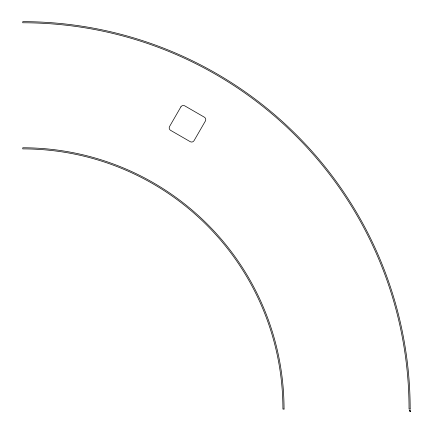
<?xml version="1.0" encoding="UTF-8"?>
<svg xmlns="http://www.w3.org/2000/svg" width="433" height="433" viewBox="0 0 433 433"><rect width="100%" height="100%" fill="white"/><g stroke="black" fill="none" stroke-linecap="round" stroke-linejoin="round"><path stroke-width="0.65" d="M409.964 411.247C410.695 411.561 409.477 410.105 409.553 410.922M410.246 411.323A0.671 0.671 0 0 0 409.569 410.652L409.694 410.673M410.138 411.323L410.105 410.906M410.046 410.841L409.824 410.695M410.127 411.036L410.186 411.079M180.886 106.891L169.574 126.485A2.825 2.825 0 0 0 170.607 130.349L190.201 141.661A2.825 2.825 0 0 0 194.065 140.622L205.377 121.034A2.825 2.825 0 0 0 204.338 117.17L184.75 105.858A2.825 2.825 0 0 0 180.886 106.891M284.048 409.066L282.917 409.066A260.163 260.163 0 0 0 22.749 148.903L22.749 147.772A261.294 261.294 0 0 1 284.048 409.066M410.17 409.066L409.039 409.066A386.285 386.285 0 0 0 22.749 22.781L22.749 21.65A387.416 387.416 0 0 1 410.17 409.066"/></g></svg>
